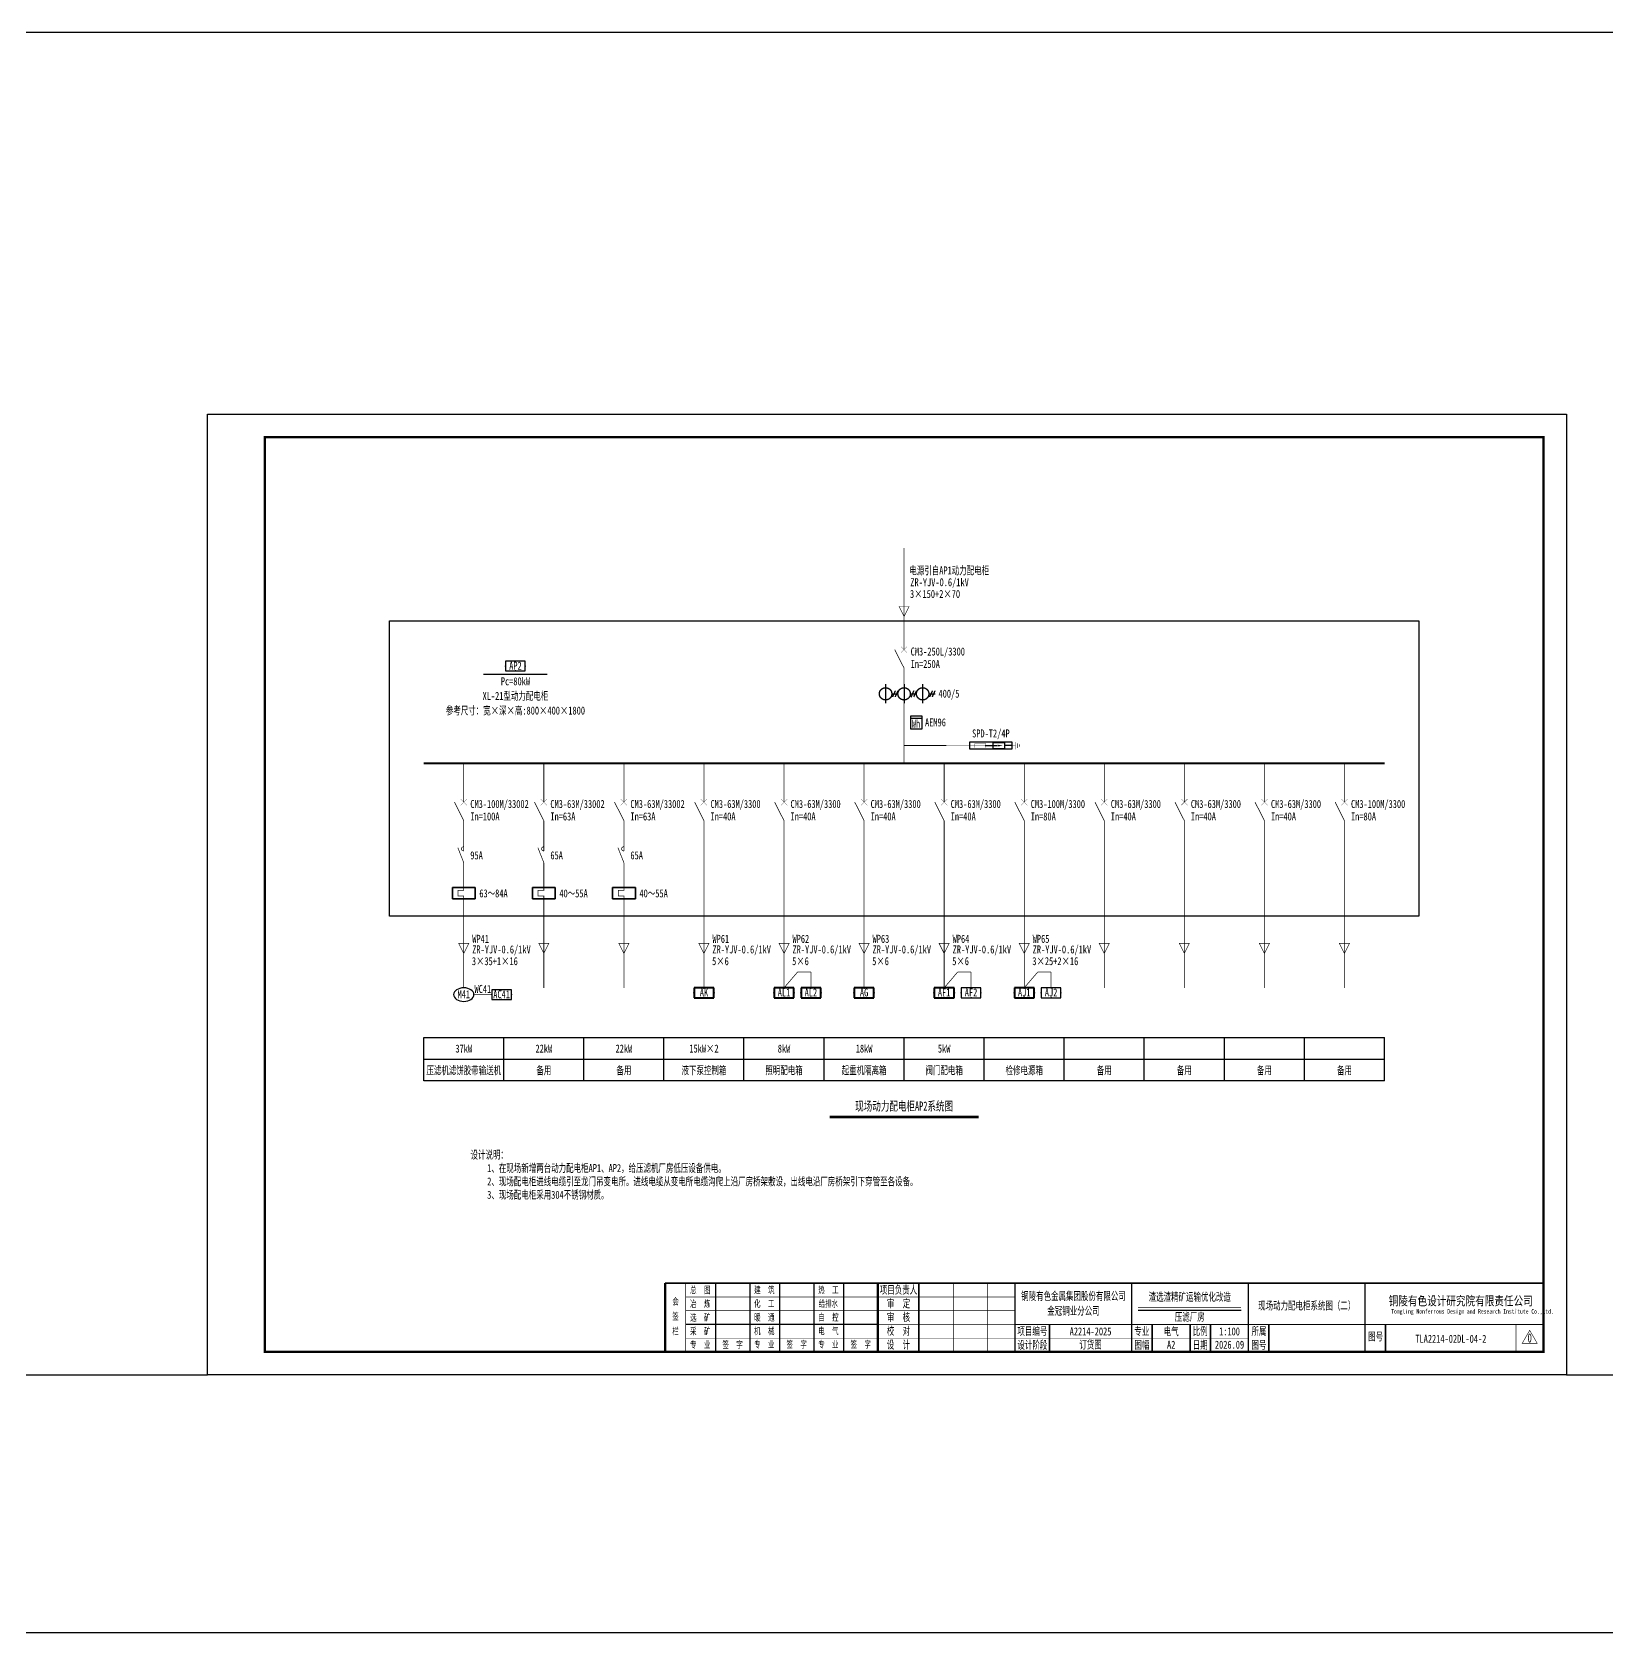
# Model space of a CAD drawing. Header units: millimetres. Extents: x 257344 to 1270023, y 272924 to 540726.
# Drawn here: x 560935 to 629784, y 272924 to 342924 of the extents above; entities that cross this region are included whole.
import ezdxf
from ezdxf.enums import TextEntityAlignment as Align

# ---------------------------------------------------------------- set-up
doc = ezdxf.new("R2010")
doc.units = ezdxf.units.MM
doc.linetypes.add('常规', pattern=[20, 10, 0, 10])
for name, color, linetype in [('BXT', 7, 'Continuous'), ('MX', 3, 'Continuous'), ('TEXT', 4, 'Continuous'), ('动力平面导线层', 3, '常规'), ('图框', 7, 'Continuous'), ('文字', 7, 'Continuous'), ('标注-照明', 7, 'Continuous'), ('照明平面导线层', 3, 'Continuous'), ('照明平面设备层', 1, 'Continuous'), ('电辅助1', 7, 'Continuous')]:
    doc.layers.add(name, color=color, linetype=linetype)
for name, color, linetype, lineweight in [('CAXA0层', 7, 'Continuous', 25), ('ELEMENT', 3, 'Continuous', 30), ('SW', 8, 'Continuous', 20), ('电气-照明-导线', 82, 'Continuous', 40)]:
    doc.layers.add(name, color=color, linetype=linetype, lineweight=lineweight)
doc.styles.add('HZ', font='', dxfattribs={"width": 0.75})
doc.styles.get("Standard").update_dxf_attribs({"font": 'arial.ttf', "bigfont": 'hzdx.shx'})
doc.styles.add('标准', font='', dxfattribs={"width": 0.667})
doc.styles.get('HZ').set_extended_font_data('SimSun')
doc.styles.get('标准').set_extended_font_data('NSimSun')

# ---------------------------------------------------------------- blocks, each defined once
blk = doc.blocks.new('3')
at = {"layer": 'TEXT', "color": 7, "lineweight": 25, "style": 'HZ', "width": 0.75}
for s, height, p in [('铜陵有色设计研究院有限责任公司', 400, (221501, 249018)), ('Tongling Nonferrous Design and Research Institute Co.,Ltd.', 200, (221613, 248659))]:
    blk.add_text(s, height=height, dxfattribs=at).set_placement(p)
blk = doc.blocks.new('铜陵有色图签02')
at = {"layer": '图框', "linetype": 'Continuous', "lineweight": 50}
for p, q in [((-38401, 3003), (-38401, 1)), ((-29100, 3001), (-29100, 0))]:
    blk.add_line(p, q, dxfattribs=at)
at = {"layer": '图框', "color": 7, "linetype": 'Continuous', "lineweight": 25}
for p, q in [((-36201, 3010), (-36201, 9)), ((-34701, 3010), (-34701, 9)), ((-33401, 3017), (-33401, 16)), ((-31901, 3017), (-31901, 16)), ((-30601, 3017), (-30601, 16)), ((-29100, 1201), (-37501, 1201))]:
    blk.add_line(p, q, dxfattribs=at)
at = {"layer": '图框', "color": 7, "linetype": 'Continuous', "lineweight": 35}
for p, q in [((-27300, 3001), (-27300, 1)), ((-21600, 1197), (-21600, -3)), ((-17100, 1200), (-17100, 0)), ((-15450, 0), (-15450, 1200)), ((-14550, 1200), (-14550, 0)), ((-12000, 1201), (-12000, 1)), ((-6900, 1202), (-6900, 2))]:
    blk.add_line(p, q, dxfattribs=at)
at = {"layer": '图框', "lineweight": 25}
blk.add_line((-17723, 1830), (-13223, 1830), dxfattribs=at)
at = {"layer": '图框', "lineweight": 70, "const_width": 70}
blk.add_lwpolyline([(-17980, 3001), (0, 3001), (-38401, 3001)], dxfattribs=at)
at = {"layer": '图框', "color": 7, "linetype": 'Continuous', "lineweight": 25, "const_width": 25}
for points in [[(-37501, 3000), (-37501, 0)], [(-25800, 3001), (-25800, 1)], [(-24300, 3001), (-24300, 1)], [(-23100, 2401), (-37501, 2401)], [(-23100, 1801), (-37501, 1801)], [(-23100, 1201), (-29100, 1201)], [(-602, 943), (-932, 371), (-272, 371), (-602, 943)], [(-12900, 600), (-18000, 600), (-37501, 600)]]:
    blk.add_lwpolyline(points, dxfattribs=at)
at = {"layer": '图框', "linetype": 'Continuous', "lineweight": 50, "const_width": 50}
for points in [[(-23100, 3001), (-23100, 1)], [(-18000, 3000), (-18000, 0)]]:
    blk.add_lwpolyline(points, dxfattribs=at)
at = {"layer": '图框', "lineweight": 50, "const_width": 50}
for points in [[(-12900, 3001), (-12900, 1)], [(-7800, 3001), (-7800, 1)], [(0, 3000), (0, 0)], [(-23100, 1200), (0, 1200)]]:
    blk.add_lwpolyline(points, dxfattribs=at)
at = {"layer": '图框', "lineweight": 25, "const_width": 35}
blk.add_lwpolyline([(-17723, 1930), (-13223, 1930)], dxfattribs=at)
at = {"layer": '图框', "color": 7, "linetype": 'Continuous', "lineweight": 35, "const_width": 25}
blk.add_lwpolyline([(-1200, 1201), (-1200, 0)], dxfattribs=at)
at = {"layer": '图框', "linetype": 'Continuous', "lineweight": 70, "const_width": 70}
blk.add_lwpolyline([(-38401, 1), (0, 0)], dxfattribs=at)
at = {"layer": '图框', "lineweight": 25}
blk.add_blockref('3', (-228268, -246986), dxfattribs=at)
at = {"layer": 'TEXT', "color": 7, "lineweight": 25, "style": '标准', "width": 0.667}
for s, height, p in [('总  图', 300, (-36862, 2555)), ('建  筑', 300, (-34062, 2562)), ('热  工', 300, (-31262, 2562)), ('项目负责人', 350, (-28197, 2541)), ('会', 300, (-37942, 2054)), ('冶  炼', 300, (-36862, 1955)), ('化  工', 300, (-34062, 1962)), ('给排水', 300, (-31262, 1962)), ('审  定', 350, (-28197, 1941)), ('签', 300, (-37942, 1404)), ('选  矿', 300, (-36862, 1355)), ('暖  通', 300, (-34062, 1362)), ('自  控', 300, (-31262, 1362)), ('审  核', 350, (-28197, 1341)), ('栏', 300, (-37942, 754)), ('采  矿', 300, (-36862, 754)), ('机  械', 300, (-34062, 761)), ('电  气', 300, (-31262, 761)), ('校  对', 350, (-28197, 741)), ('项目编号', 350, (-22343, 730)), ('专业', 350, (-17559, 730)), ('比例', 350, (-15009, 730)), ('所属', 350, (-12438, 730)), ('图号', 350, (-7339, 495)), ('专  业', 300, (-36862, 170)), ('签  字', 300, (-35449, 170)), ('专  业', 300, (-34062, 177)), ('签  字', 300, (-32649, 177)), ('专  业', 300, (-31262, 177)), ('签  字', 300, (-29849, 177)), ('设  计', 350, (-28197, 139)), ('设计阶段', 350, (-22343, 130)), ('图幅', 350, (-17559, 130)), ('日期', 350, (-15009, 130)), ('图号', 350, (-12438, 130))]:
    blk.add_text(s, height=height, dxfattribs=at).set_placement(p, align=Align.CENTER)
blk = doc.blocks.new('0208D')
at = {"color": 3, "linetype": 'Continuous', "const_width": 0.3}
blk.add_lwpolyline([(0, -7.5), (0, 0)], dxfattribs=at)
blk.add_lwpolyline([(0, -7.5), (2.5, -2.5), (-2.5, -2.5)], close=True, dxfattribs=at)
blk = doc.blocks.new('1107AA')
at = {"color": 3, "linetype": 'Continuous'}
for points, const_width in [([(0, -7.5), (-3.79, 0)], 0.3), ([(1.25, 1.25), (-1.25, -1.25)], 0.1), ([(-1.25, 1.25), (1.25, -1.25)], 0.1)]:
    blk.add_lwpolyline(points, dxfattribs=dict(at, const_width=const_width))
blk = doc.blocks.new('KK')
at = {"layer": 'MX', "color": 3, "linetype": '常规', "lineweight": 25}
for p, q in [((-498, -143), (-378, 128)), ((-384, -143), (-264, 128)), ((313, -143), (432, 128)), ((426, -143), (546, 128)), ((1123, -143), (1243, 128)), ((1236, -143), (1356, 128)), ((-540, -8), (-270, -8)), ((270, -8), (540, -8)), ((1080, -8), (1351, -8))]:
    blk.add_line(p, q, dxfattribs=at)
for centre in [(-810, -8), (0, -8), (810, -8)]:
    blk.add_circle(centre, 270, dxfattribs=at)
at = {"layer": '动力平面导线层', "lineweight": -3, "ltscale": 100}
for p, q in [((-810, 417), (-810, -417)), ((0, 417), (0, -417)), ((810, 417), (810, -417))]:
    blk.add_line(p, q, dxfattribs=at)
blk = doc.blocks.new('$element$00000532')
for points in [[(0, 0), (0, -0.283)], [(-0.1, -0.283), (0.1, -0.283), (0.1, -0.717), (-0.1, -0.717), (-0.1, -0.283)], [(0, -1), (0, -0.567)]]:
    blk.add_lwpolyline(points)
for points in [[(-0.033, -0.55), (0.033, -0.55), (0, -0.35), (0.033, -0.55)], [(0.033, -0.55), (0, -0.35), (-0.033, -0.55), (0.033, -0.55)], [(0, -0.367), (-0.033, -0.567), (0.033, -0.567), (0, -0.367)]]:
    blk.add_solid(points)
blk.add_attdef('S', (0, 0), '', height=0.00000667)
blk = doc.blocks.new('HFH')
at = {"color": 3, "linetype": 'Continuous', "const_width": 17.3}
for points in [[(-2085, -50), (-2085, 50)], [(-1999, -105), (-1999, 105)], [(-1917, -158), (-1917, 158)], [(-1653, 0), (-1917, 0)]]:
    blk.add_lwpolyline(points, dxfattribs=at)
at = {"color": 3}
blk.add_lwpolyline([(-1757, 162), (75, 162), (75, -164), (-1757, -164)], close=True, dxfattribs=at)
at = {"color": 3, "const_width": 13.3}
for points in [[(-717, 0), (-52, 0)], [(-621, 90), (-139, 90)], [(-621, -90), (-621, 90)], [(-139, -90), (-139, 90)], [(-621, -90), (-139, -90)]]:
    blk.add_lwpolyline(points, dxfattribs=at)
at = {"layer": 'ELEMENT', "linetype": 'ByBlock', "xscale": -1200, "yscale": 1200, "zscale": 1200, "rotation": 90}
blk.add_blockref('$element$00000532', (-1791, 0), dxfattribs=at)
blk = doc.blocks.new('PLA1')
at = {"color": 0, "linetype": 'ByBlock', "lineweight": -2}
for p, q in [((-500, 500), (-500, 0)), ((500, 500), (-500, 500)), ((-500, 0), (500, 0)), ((500, 0), (500, 500))]:
    blk.add_line(p, q, dxfattribs=at)
for p in [(-500, 250), (0, 500), (0, 0), (500, 250)]:
    blk.add_point(p, dxfattribs=at)
blk = doc.blocks.new('JJH')
at = {"color": 3, "linetype": '常规', "lineweight": 35}
for p, q in [((-500, -500), (-500, 0)), ((500, 0), (-500, 0)), ((500, -500), (500, 0)), ((-500, -500), (500, -500))]:
    blk.add_line(p, q, dxfattribs=at)
at = {"color": 3, "linetype": '常规', "lineweight": 35, "const_width": 30}
blk.add_lwpolyline([(0, 100), (0, -125), (-250, -125), (-250, -375), (0, -375), (0, -600)], dxfattribs=at)
blk = doc.blocks.new('GGF')
at = {"layer": '照明平面导线层', "color": 3, "linetype": '常规', "lineweight": 25, "ltscale": 2, "const_width": 30}
for points in [[(0, 0), (0, -365)], [(0, -1065), (-261, -402)], [(0, -365), (0, -544)], [(0, -1065), (0, -1429)]]:
    blk.add_lwpolyline(points, dxfattribs=at)
blk.add_lwpolyline([(0, -544, -1.122007), (0, -365, -1.343832)], format="xyb", dxfattribs=at)

msp = doc.modelspace()

# ---------------------------------------------------------------- linework, layer by layer
at = {"color": 3}
for p, q in [((558608.79781, 284214.48919), (568608.79781, 284214.48919)), ((628008.79781, 284214.48919), (638008.79781, 284214.48919))]:
    msp.add_line(p, q, dxfattribs=at)
msp.add_lwpolyline([(267543.57835, 342923.7246), (1270023.47933, 342923.7246), (1270023.47933, 272923.7246), (267543.57835, 272923.7246)], close=True, dxfattribs=at)
at = {"color": 3, "const_width": 13.30256}
msp.add_lwpolyline([(602062.01321, 311723.30247), (600907.50818, 311723.30247)], dxfattribs=at)
at = {"color": 3, "linetype": 'ByBlock', "lineweight": 35, "const_width": 30}
for points in [[(579809.00869, 305617.93361), (579809.00869, 305392.93361)], [(583309.00573, 305617.93361), (583309.00573, 305392.93361)], [(586809.00425, 305617.93361), (586809.00425, 305392.93361)], [(579809.00869, 305013.51606), (579809.00869, 305017.93361)], [(583309.00573, 305013.51606), (583309.00573, 305017.93361)], [(586809.00425, 305013.51606), (586809.00425, 305017.93361)]]:
    msp.add_lwpolyline(points, dxfattribs=at)
at = {"layer": 'CAXA0层', "color": 0, "linetype": 'Continuous', "lineweight": 30}
msp.add_line((580675.47094, 314848.08798), (583459.18217, 314848.08798), dxfattribs=at)
at = {"layer": 'CAXA0层', "color": 2, "linetype": 'Continuous', "lineweight": 40}
msp.add_line((595805.60572, 295508.30778), (602311.8963, 295508.30778), dxfattribs=at)
at = {"layer": 'CAXA0层', "color": 2, "linetype": 'Continuous', "lineweight": 0}
msp.add_line((595805.60572, 295442.82485), (602311.8963, 295442.82485), dxfattribs=at)
at = {"layer": '动力平面导线层', "color": 4, "linetype": 'ByBlock'}
for p, q in [((576558.76501, 317176.93716), (621558.71751, 317176.93716)), ((576558.76501, 304268.18186), (576558.76501, 317176.93716)), ((621558.71751, 317176.93716), (621558.71751, 304268.18186)), ((621558.71751, 304268.18186), (576558.76501, 304268.18186))]:
    msp.add_line(p, q, dxfattribs=at)
at = {"layer": '动力平面导线层', "color": 0, "linetype": 'ByBlock'}
for p, q in [((578058.75101, 298961.54492), (620058.75101, 298961.54492)), ((578058.75101, 297061.54492), (578058.75101, 298961.54492)), ((581558.75101, 297061.54492), (581558.75101, 298961.54492)), ((585058.75101, 297061.54492), (585058.75101, 298961.54492)), ((588558.75101, 297061.54492), (588558.75101, 298961.54492)), ((592058.75101, 297061.54492), (592058.75101, 298961.54492)), ((595558.75101, 297061.54492), (595558.75101, 298961.54492)), ((599058.75101, 297061.54492), (599058.75101, 298961.54492)), ((602558.75101, 297061.54492), (602558.75101, 298961.54492)), ((606058.75101, 297061.54492), (606058.75101, 298961.54492)), ((609558.75101, 297061.54492), (609558.75101, 298961.54492)), ((613058.75101, 297061.54492), (613058.75101, 298961.54492)), ((616558.75101, 297061.54492), (616558.75101, 298961.54492)), ((620058.75101, 297061.54492), (620058.75101, 298961.54492)), ((578058.75101, 298011.54492), (620058.75101, 298011.54492)), ((620058.75101, 297061.54492), (578058.75101, 297061.54492))]:
    msp.add_line(p, q, dxfattribs=at)
at = {"layer": '动力平面导线层', "color": 3, "linetype": '常规', "lineweight": 20, "ltscale": 2, "const_width": 84}
msp.add_lwpolyline([(620058.75101, 310945.63976), (578058.75101, 310945.62002)], dxfattribs=at)
at = {"layer": '图框', "linetype": 'Continuous', "lineweight": 100, "const_width": 100}
msp.add_lwpolyline([(571108.79781, 285214.48919), (627008.79781, 285214.48919), (627008.79781, 325214.48919), (571108.79781, 325214.48919)], close=True, dxfattribs=at)
at = {"layer": '文字', "color": 3, "linetype": 'Continuous', "lineweight": 25, "const_width": 30}
for points in [[(599058.75101, 315106.77894), (599058.75101, 310945.62345)], [(579808.98094, 309250.95048), (579808.98094, 310945.6335)], [(583308.97798, 309250.94591), (583308.97798, 310945.62893)], [(586808.97651, 309250.95083), (586808.97651, 310945.63384)], [(590308.97503, 309250.95053), (590308.97503, 310945.63355)], [(593808.98094, 309250.95048), (593808.98094, 310945.6335)], [(597308.97355, 309250.94502), (597308.97355, 310945.62803)], [(600808.97355, 309250.94502), (600808.97355, 310945.62803)], [(604308.97355, 309250.94502), (604308.97355, 310945.62803)], [(607808.97355, 309250.94502), (607808.97355, 310945.62803)], [(611308.97355, 309250.94502), (611308.97355, 310945.62803)], [(614808.97355, 309250.94502), (614808.97355, 310945.62803)], [(618308.97355, 309250.94502), (618308.97355, 310945.62803)]]:
    msp.add_lwpolyline(points, dxfattribs=at)
at = {"layer": '文字', "color": 3, "linetype": 'ByBlock', "lineweight": 25, "const_width": 30}
for points in [[(579808.97798, 308440.58098), (579809.00869, 307664.34771)], [(583308.97503, 308440.58098), (583309.00573, 307664.34771)], [(586808.97355, 308440.58098), (586809.00425, 307664.34771)], [(590308.98685, 308440.58277), (590309.01756, 301131.35577)], [(593808.98685, 308440.58277), (593809.01756, 301131.35577)], [(597308.98685, 308440.58277), (597309.01756, 301131.35577)], [(600808.98685, 308440.58277), (600809.01756, 301131.35577)], [(604308.98685, 308440.58277), (604309.01756, 301131.35577)], [(607808.98685, 308440.58277), (607809.01756, 301131.35577)], [(611308.98685, 308440.58277), (611309.01756, 301131.35577)], [(614808.98685, 308440.58277), (614809.01756, 301131.35577)], [(618308.98685, 308440.58277), (618309.01756, 301131.35577)], [(579809.00869, 306235.17494), (579809.00869, 305617.93361)], [(583309.00573, 306235.17494), (583309.00573, 305617.93361)], [(586809.00425, 306235.17494), (586809.00425, 305617.93361)], [(579809.00869, 304917.93361), (579809.00869, 301131.35399)], [(583309.00573, 304917.93361), (583309.00573, 301131.35399)], [(586809.00425, 304917.93361), (586809.00425, 301131.35399)], [(594396.73997, 301819.23244), (593809.01756, 301131.35577)], [(594396.73997, 301819.23244), (594984.46239, 301819.23244)], [(594984.46239, 301819.23244), (594984.46239, 301131.35577)], [(601396.73997, 301819.23244), (600809.01756, 301131.35577)], [(601396.73997, 301819.23244), (601984.46239, 301819.23244)], [(601984.46239, 301819.23244), (601984.46239, 301131.35577)], [(604896.73997, 301819.23244), (604309.01756, 301131.35577)], [(604896.73997, 301819.23244), (605484.46239, 301819.23244)], [(605484.46239, 301819.23244), (605484.46239, 301131.35577)], [(580253.95765, 300835.44347), (581030.19093, 300835.47417)]]:
    msp.add_lwpolyline(points, dxfattribs=at)
at = {"layer": '标注-照明', "color": 1, "linetype": 'ByBlock', "lineweight": 30, "ltscale": 100, "extrusion": (0, 0, -1)}
msp.add_ellipse((579809.00869, 300835.44347), major_axis=(444.94896, 0), ratio=0.665043753, dxfattribs=at)
at = {"layer": '照明平面设备层', "color": 0, "lineweight": -3, "ltscale": 100}
msp.add_lwpolyline([(568608.79781, 326214.48919), (628008.79781, 326214.48919), (628008.79781, 284214.48919), (568608.79781, 284214.48919)], close=True, dxfattribs=at)
at = {"layer": '照明平面设备层', "color": 130, "lineweight": -3, "const_width": 30}
msp.add_lwpolyline([(599058.75101, 315917.14901), (599058.79781, 320367.38293)], dxfattribs=at)
at = {"layer": '电气-照明-导线', "color": 3, "const_width": 42.78103}
msp.add_lwpolyline([(599058.75101, 311723.30247), (600907.50818, 311723.30247)], dxfattribs=at)
at = {"layer": '电辅助1', "color": 2, "linetype": 'ByBlock', "lineweight": 25}
for p, q in [((599347.84745, 312439.28061), (599347.84745, 313020.71968)), ((599347.84745, 313020.71968), (599832.38, 313020.71968)), ((599347.84745, 312923.81317), (599832.38, 312923.81317)), ((599832.38, 313020.71968), (599832.38, 312439.28061)), ((599832.38, 312439.28061), (599347.84745, 312439.28061))]:
    msp.add_line(p, q, dxfattribs=at)

# ---------------------------------------------------------------- block references
at = {"rotation": 180}
msp.add_blockref('HFH', (602010.03444, 311723.30247), dxfattribs=at)
at = {"layer": 'BXT', "zscale": 87.66225000000001}
for p, xscale, yscale in [((599058.79781, 318023.50949), 87.66224999725819, 87.66225000098348), ((590308.7414, 303291.98264), 87.66225000098348, 87.66225000005215), ((593808.7414, 303291.98264), 87.66225000098348, 87.66225000005215), ((597308.7414, 303291.98264), 87.66225000098348, 87.66225000005215), ((600808.7414, 303291.98264), 87.66225000098348, 87.66225000005215), ((604308.7414, 303291.98264), 87.66225000098348, 87.66225000005215), ((607808.7414, 303291.98264), 87.66225000098348, 87.66225000005215), ((611308.7414, 303291.98264), 87.66225000098348, 87.66225000005215), ((614808.7414, 303291.98264), 87.66225000098348, 87.66225000005215), ((618308.7414, 303291.98264), 87.66225000098348, 87.66225000005215)]:
    msp.add_blockref('0208D', p, dxfattribs=dict(at, xscale=xscale, yscale=yscale))
at = {"layer": 'BXT', "linetype": 'ByBlock', "xscale": 87.66225000098348, "yscale": 87.66225000005215, "zscale": 87.66225000000001}
for p in [(579809.00869, 303292.06429), (583309.00573, 303292.06429), (586809.00425, 303292.06429)]:
    msp.add_blockref('0208D', p, dxfattribs=at)
at = {"layer": '动力平面导线层', "color": 0, "lineweight": -3}
msp.add_blockref('KK', (599058.75101, 313994.51893), dxfattribs=at)
at = {"layer": '动力平面导线层', "linetype": 'ByBlock'}
for name, p in [('GGF', (579809.00869, 307664.34771)), ('GGF', (583309.00573, 307664.34771)), ('GGF', (586809.00425, 307664.34771)), ('JJH', (579809.00869, 305517.93361)), ('JJH', (583309.00573, 305517.93361)), ('JJH', (586809.00425, 305517.93361))]:
    msp.add_blockref(name, p, dxfattribs=at)
at = {"layer": '图框', "lineweight": 25}
msp.add_blockref('铜陵有色图签02', (627008.79781, 285214.48919), dxfattribs=at)
at = {"layer": '文字', "color": 3, "linetype": 'Continuous', "lineweight": 25, "xscale": 108.0493425019085, "yscale": 108.0493425000459, "zscale": 108.0493425}
msp.add_blockref('1107AA', (599058.75101, 315917.14901), dxfattribs=at)
at = {"layer": '文字', "color": 3, "linetype": 'ByBlock', "lineweight": 25, "xscale": 108.0493425019085, "yscale": 108.0493425000459, "zscale": 108.0493425}
for p in [(579808.97355, 309250.94502), (583308.97059, 309250.94502), (586808.96911, 309250.94502), (590308.97355, 309250.94502), (593808.97355, 309250.94502), (597308.97355, 309250.94502), (600808.97355, 309250.94502), (604308.97355, 309250.94666), (607808.97355, 309250.94831), (611308.98242, 309250.9468), (614808.98242, 309250.9468), (618308.98242, 309250.9468)]:
    msp.add_blockref('1107AA', p, dxfattribs=at)
at = {"layer": '照明平面设备层', "color": 6, "lineweight": 30, "xscale": 0.8640000000596046, "yscale": 0.8640000005252659, "zscale": 0.8640000000000001}
msp.add_blockref('PLA1', (582067.32656, 314985.62931), dxfattribs=at)
at = {"layer": '照明平面设备层', "color": 1, "linetype": 'ByBlock', "lineweight": 30, "xscale": 0.8640000000596046, "yscale": 0.8640000000596046, "zscale": 0.8640000000596046}
for p in [(581462.19093, 300619.47417), (601984.46239, 300699.35358), (605484.46239, 300699.35358)]:
    msp.add_blockref('PLA1', p, dxfattribs=at)
at = {"layer": '照明平面设备层', "color": 1, "lineweight": 40, "yscale": 0.8640000005252659, "zscale": 0.8640000000000001}
for p, xscale in [((590309.01756, 300699.35577), 0.8640000005252659), ((593809.01756, 300699.35577), 0.8640000005252659), ((594984.46239, 300699.35577), 0.8640000005252659), ((600809.01756, 300699.34807), 0.8640000000596046), ((604309.01756, 300699.34807), 0.8640000000596046)]:
    msp.add_blockref('PLA1', p, dxfattribs=dict(at, xscale=xscale))
at = {"layer": '照明平面设备层', "color": 4, "lineweight": 40, "xscale": 0.8640000005252659, "yscale": 0.8640000005252659, "zscale": 0.8640000000000001}
msp.add_blockref('PLA1', (597309.01756, 300699.35577), dxfattribs=at)

# ---------------------------------------------------------------- texts
at = {"layer": 'SW', "color": 7, "linetype": 'Continuous', "lineweight": 25, "style": '标准', "width": 0.667}
for s, p in [('电源引自AP1动力配电柜', (599286.19421, 319206.57458)), ('ZR-YJV-0.6/1kV', (599330.11162, 318692.81213)), ('400/5', (600561.54174, 313820.8946))]:
    msp.add_text(s, height=350, dxfattribs=at).set_placement(p)
at = {"layer": 'SW', "color": 0, "linetype": 'Continuous', "lineweight": 25, "style": '标准', "width": 0.667}
msp.add_text('3×150+2×70', height=350, dxfattribs=at).set_placement((599313.88897, 318179.04968))
at = {"layer": 'SW', "color": 7, "linetype": 'ByBlock', "lineweight": 25, "style": '标准', "width": 0.667}
for s, p in [('CM3-250L/3300', (599343.57503, 315662.16169)), ('In=250A', (599343.57503, 315117.89508)), ('CM3-100M/33002', (580093.79758, 308995.9577)), ('In=100A', (580093.79758, 308451.69109)), ('CM3-63M/33002', (583593.79462, 308995.9577)), ('In=63A', (583593.79462, 308451.69109)), ('CM3-63M/33002', (587093.79314, 308995.9577)), ('In=63A', (587093.79314, 308451.69109)), ('CM3-63M/3300', (590593.79758, 308995.9577)), ('In=40A', (590593.79758, 308451.69109)), ('CM3-63M/3300', (594093.79758, 308995.9577)), ('In=40A', (594093.79758, 308451.69109)), ('CM3-63M/3300', (597593.79758, 308995.9577)), ('In=40A', (597593.79758, 308451.69109)), ('CM3-63M/3300', (601093.79758, 308995.9577)), ('In=40A', (601093.79758, 308451.69109)), ('CM3-100M/3300', (604593.79758, 308995.96099)), ('In=80A', (604593.79758, 308451.69438)), ('CM3-63M/3300', (608093.80645, 308995.95948)), ('In=40A', (608093.80645, 308451.69287)), ('CM3-63M/3300', (611593.80645, 308995.95948)), ('In=40A', (611593.80645, 308451.69287)), ('CM3-63M/3300', (615093.80645, 308995.95948)), ('In=40A', (615093.80645, 308451.69287)), ('CM3-100M/3300', (618593.80645, 308995.95948)), ('In=80A', (618593.80645, 308451.69287)), ('95A', (580093.79758, 306751.02663)), ('65A', (583593.79462, 306751.02663)), ('65A', (587093.79314, 306751.02663)), ('63～84A', (580487.89149, 305087.92751)), ('40～55A', (583987.88853, 305087.92751)), ('40～55A', (587487.88705, 305087.92751))]:
    msp.add_text(s, height=350, dxfattribs=at).set_placement(p)
at = {"layer": 'SW', "color": 7, "linetype": 'Continuous', "lineweight": 25, "style": '标准', "width": 0.667}
for s, p in [('AP2', (582067.32656, 315040.82916)), ('Pc=80kW', (582067.32656, 314361.10201)), ('XL-21型动力配电柜', (582067.32656, 313721.09546)), ('SPD-T2/4P', (602851.47344, 312080.88212)), ('AK', (590309.01756, 300754.55562)), ('AL1', (593809.01756, 300754.55562)), ('AL2', (594984.46239, 300754.55562)), ('AG', (597309.01756, 300754.55562)), ('AF1', (600809.01756, 300754.54792)), ('AJ1', (604309.01756, 300754.54792)), ('22kW', (583308.75101, 298301.50576)), ('22kW', (586808.75101, 298301.50576)), ('15kW×2', (590308.75101, 298301.50576)), ('8kW', (593808.75101, 298301.50576)), ('18kW', (597308.75101, 298301.50576)), ('5kW', (600808.75101, 298301.50576))]:
    msp.add_text(s, height=350, dxfattribs=at).set_placement(p, align=Align.CENTER)
at = {"layer": 'SW', "color": 0, "linetype": 'Continuous', "lineweight": 25, "style": '标准', "width": 0.667}
for s, p in [('参考尺寸：宽×深×高:800×400×1800', (582067.32656, 313081.0889)), ('备用', (583308.75101, 297351.50576)), ('备用', (586808.75101, 297351.50576)), ('液下泵控制箱', (590308.75101, 297351.50576)), ('照明配电箱', (593808.75101, 297351.50576)), ('起重机隔离箱', (597308.75101, 297351.50576)), ('阀门配电箱', (600808.75101, 297351.50576)), ('检修电源箱', (604308.75101, 297351.50576)), ('备用', (607808.75101, 297351.50576)), ('备用', (611308.75101, 297351.50576)), ('备用', (614808.75101, 297351.50576)), ('备用', (618308.75101, 297351.50576))]:
    msp.add_text(s, height=350, dxfattribs=at).set_placement(p, align=Align.CENTER)
at = {"layer": 'SW', "color": 2, "linetype": 'Continuous', "lineweight": 25, "style": '标准', "width": 0.667}
msp.add_text('AEM96', height=350, dxfattribs=at).set_placement((599972.37849, 312563.13093))
at = {"layer": 'SW', "color": 0, "linetype": 'ByBlock', "lineweight": 25, "style": '标准', "width": 0.667}
msp.add_text('M41', height=350, dxfattribs=at).set_placement((579809.00869, 300676.47216), align=Align.CENTER)
at = {"layer": 'SW', "color": 7, "linetype": 'ByBlock', "lineweight": 25, "style": '标准', "width": 0.667}
for s, p in [('AC41', (581462.19093, 300674.67402)), ('AF2', (601984.46239, 300754.55344)), ('AJ2', (605484.46239, 300754.55344))]:
    msp.add_text(s, height=350, dxfattribs=at).set_placement(p, align=Align.CENTER)
at = {"layer": 'SW', "color": 1, "linetype": 'Continuous', "lineweight": 25, "style": '标准', "width": 0.667}
for s, p in [('37kW', (579808.75101, 298301.50576)), ('压滤机滤饼胶带输送机', (579808.74805, 297351.54866)), ('订货图', (607208.22153, 285354.46716))]:
    msp.add_text(s, height=350, dxfattribs=at).set_placement(p, align=Align.CENTER)
at = {"layer": 'SW', "color": 2, "linetype": 'Continuous', "lineweight": 25, "style": '标准', "width": 0.667}
msp.add_text('现场动力配电柜AP2系统图', height=400, dxfattribs=at).set_placement((599058.75101, 295763.32181), align=Align.CENTER)
at = {"layer": 'SW', "color": 4, "linetype": 'Continuous', "lineweight": 25, "style": '标准', "width": 0.667}
for s, height, p in [('铜陵有色金属集团股份有限公司', 350, (606462.65097, 287482.57509)), ('渣选渣精矿运输优化改造', 350, (611545.64971, 287445.46883)), ('金冠铜业分公司', 350, (606462.65097, 286834.90485)), ('现场动力配电柜系统图（二）', 350, (616659.70922, 287061.40214)), ('电气', 350, (610732.97432, 285934.16922)), ('压滤厂房', 350, (611545.64971, 286568.80084)), ('A2214-2025', 350, (607208.22153, 285934.16922)), ('A2', 350, (610732.97432, 285354.46716)), ('2026.09', 350, (613282.97432, 285354.46716)), ('1:100', 350, (613282.97432, 285934.16922)), ('TLA2214-02DL-04-2', 350, (622958.11222, 285610.95975)), ('0', 400, (626406.57029, 285622.44956))]:
    msp.add_text(s, height=height, dxfattribs=at).set_placement(p, align=Align.CENTER)
at = {"layer": 'SW', "color": 0, "linetype": 'Continuous', "lineweight": 25, "insert": (580102.30414, 294009.34406), "char_height": 350, "width": 21752.2355018, "attachment_point": 1, "style": '标准'}
msp.add_mtext('设计说明：\\P    1、在现场新增两台动力配电柜AP1、AP2，给压滤机厂房低压设备供电。\\P    2、现场配电柜进线电缆引至龙门吊变电所。进线电缆从变电所电缆沟爬上沿厂房桥架敷设，出线电沿厂房桥架引下穿管至各设备。\\P    3、现场配电柜采用304不锈钢材质。', dxfattribs=at)
at = {"layer": '电辅助1', "color": 2, "linetype": 'ByBlock', "lineweight": 25, "style": '标准', "width": 0.667}
msp.add_text('Wh', height=350, dxfattribs=at).set_placement((599393.93255, 312504.76912))
at = {"layer": '电辅助1', "color": 7, "linetype": 'ByBlock', "lineweight": 25, "style": '标准', "width": 0.667}
for s, p in [('WP41', (580179.42791, 303099.42804)), ('3×35+1×16', (580163.08328, 302123.82506)), ('ZR-YJV-0.6/1kV', (580179.30593, 302637.58751))]:
    msp.add_text(s, height=350, dxfattribs=at).set_placement(p)
at = {"layer": '电辅助1', "color": 7, "linetype": '常规', "lineweight": 25, "style": '标准', "width": 0.667}
for s, p in [('WP61', (590679.17835, 303099.38384)), ('WP62', (594179.17835, 303099.38384)), ('WP63', (597679.17835, 303099.38384)), ('WP64', (601179.17835, 303099.38384)), ('WP65', (604679.17835, 303099.38384)), ('5×6', (590662.83373, 302123.78085)), ('ZR-YJV-0.6/1kV', (590679.05638, 302637.5433)), ('5×6', (594162.83373, 302123.78085)), ('ZR-YJV-0.6/1kV', (594179.05638, 302637.5433)), ('5×6', (597662.83373, 302123.78085)), ('ZR-YJV-0.6/1kV', (597679.05638, 302637.5433)), ('5×6', (601162.83373, 302123.78085)), ('ZR-YJV-0.6/1kV', (601179.05638, 302637.5433)), ('3×25+2×16', (604662.83373, 302123.78085)), ('ZR-YJV-0.6/1kV', (604679.05638, 302637.5433))]:
    msp.add_text(s, height=350, dxfattribs=at).set_placement(p)
at = {"layer": '电辅助1', "color": 7, "linetype": 'ByBlock', "lineweight": 25, "style": '标准', "width": 0.667}
msp.add_text('WC41', height=350, dxfattribs=at).set_placement((580642.07429, 300908.02277), align=Align.CENTER)

doc.saveas('drawing.dxf')
